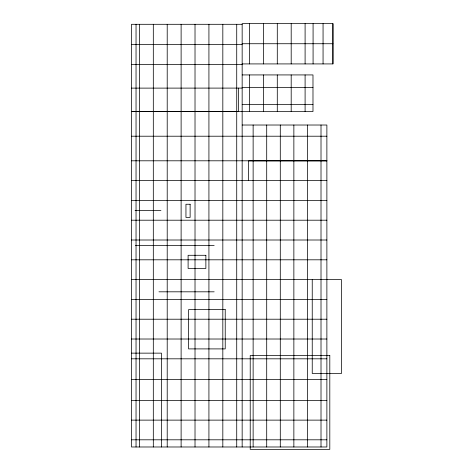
<?xml version="1.0" encoding="UTF-8"?>
<svg xmlns="http://www.w3.org/2000/svg" width="473" height="473" viewBox="0 0 473 473"><rect width="100%" height="100%" fill="white"/><g stroke="black" fill="none" stroke-linecap="round" stroke-linejoin="round"><path stroke-width="0.71" d="M242.158 63.92L332.939 63.92L332.939 23.65L242.158 23.65L242.158 446.985M242.158 24.3L131.482 24.3L131.482 446.985L326.878 446.985L326.878 125.02L242.158 125.02M242.158 43.735L332.939 43.735M131.482 44.385L242.158 44.385M131.482 64.565L242.158 64.565M242.158 74.929L312.984 74.929L312.984 111.533L242.158 111.533M242.158 87.446L312.984 87.446M131.482 88.12L242.158 88.096M242.158 104.592L312.984 104.592M131.482 111.533L238.599 111.533L238.599 88.12M131.482 111.628L242.158 111.628M131.482 136.212L326.878 136.212M131.482 160.802L326.878 160.802M326.878 160.879L248.585 160.879L248.585 180.58M131.482 180.603L326.878 180.603M131.482 200.404L326.878 200.404M135.059 210.438L160.938 210.438M131.482 220.205L326.878 220.205M131.482 240.006L326.878 240.006M135.414 245.54L214.174 245.54M131.482 259.807L326.878 259.807M131.482 279.614L341.518 279.614L341.518 373.451L312.239 373.451L312.239 279.614M158.952 291.817L214.174 291.817M131.482 299.415L326.878 299.415M131.482 319.216L326.878 319.216M131.482 339.017L326.878 339.017M131.482 353.142L161.464 353.142L161.464 446.985M131.482 358.818L326.878 358.818M131.482 379.63L326.878 379.63M131.482 400.442L326.878 400.442M131.482 420.125L326.878 420.125M131.482 439.807L326.878 439.807M332.921 23.65L332.921 63.92M323.059 23.65L323.059 63.92M321.013 125.02L321.013 446.985M313.079 23.65L313.079 63.92M307.438 125.02L307.438 446.985M305.097 23.65L305.097 63.92M305.097 74.929L305.097 111.533M293.863 125.02L293.863 446.985M291.191 23.65L291.191 63.92M291.191 74.929L291.191 111.533M280.288 125.02L280.288 446.985M277.29 23.65L277.29 63.92M277.29 74.929L277.29 111.533M266.707 125.02L266.707 446.985M263.39 23.65L263.39 63.92M263.39 74.929L263.39 111.533M253.132 125.02L253.132 446.985M249.484 23.65L249.484 63.92M249.484 74.929L249.484 111.533M236.725 24.3L236.725 446.985M222.824 24.3L222.824 446.985M208.924 24.3L208.924 446.985M195.018 24.3L195.018 446.985M181.118 24.3L181.118 446.985M167.211 24.3L167.211 446.985M153.311 24.3L153.311 446.985M139.411 24.3L139.411 446.985M136.041 24.3L136.041 446.985M190.128 204.253L185.954 204.253L185.954 217.414L190.128 217.414L190.128 204.253M205.873 255.29L188.106 255.29L188.106 268.451L205.873 268.451L205.873 255.29M225.225 309.626L188.573 309.626L188.573 348.903L225.225 348.903L225.225 309.626M329.805 355.507L250.223 355.507L250.223 449.35L329.805 449.35L329.805 355.507"/></g></svg>
